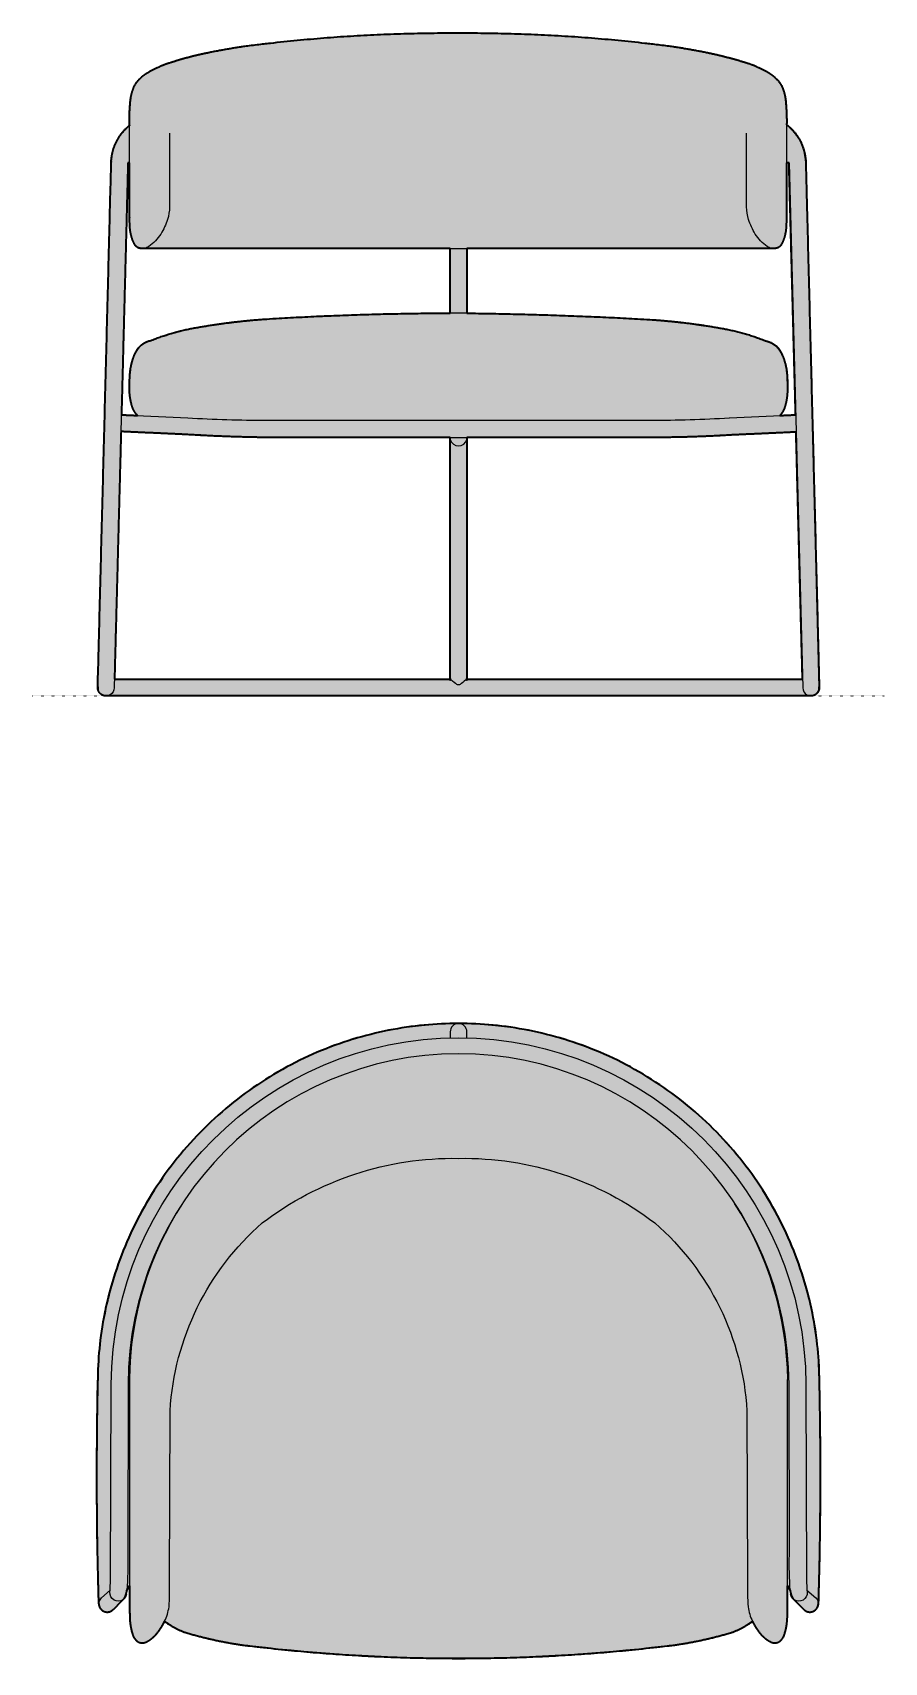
# Model space of a CAD drawing. Header units: millimetres. Extents: x 0 to 1948, y -1096 to 753.
# Drawn here: x 0 to 966, y -1096 to 752 of the extents above; entities that cross this region are included whole.
import ezdxf

# ---------------------------------------------------------------- set-up
doc = ezdxf.new("R2010")
doc.units = ezdxf.units.MM
doc.linetypes.add('Dots', pattern=[1, 0, -1])
doc.layers.add('Blocks', color=7, linetype='Continuous')
doc.layers.add('Blocks$Fill', color=7, linetype='Continuous', true_color=0xffffff)
for name, color, linetype, lineweight, true_color in [('Blocks$Inner', 7, 'Continuous', 25, 0x007f00), ('Blocks$Outline', 7, 'Continuous', 35, 0xff3f3f), ('Groud', 7, 'Dots', 25, 0x243775)]:
    doc.layers.add(name, color=color, linetype=linetype, lineweight=lineweight, true_color=true_color)

# ---------------------------------------------------------------- blocks, each defined once
blk = doc.blocks.new('Opus Chair Top')
at = {"layer": 'Blocks$Fill'}
blk.add_hatch(color=256, dxfattribs=at).paths.add_polyline_path([(817.6, -249.5), (817.7, -249.2), (817.8, -248.8), (817.8, -248.5), (817.9, -248.1), (817.9, -247.7), (817.9, -247.4), (818, -247), (818, -246.6), (819, -207.7), (820.1, -103.8), (819, 0), (818.9, 9.1), (818.6, 18.3), (818.1, 27.5), (817.3, 36.8), (816.4, 46.2), (815.2, 55.6), (813.8, 65), (812.2, 74.5), (810.3, 84), (808.2, 93.6), (805.8, 103.1), (803.2, 112.7), (800.3, 122.2), (797.2, 131.8), (793.9, 141.3), (790.2, 150.7), (786.4, 160.2), (782.3, 169.5), (777.9, 178.8), (773.2, 188.1), (768.4, 197.2), (763.2, 206.3), (757.9, 215.2), (752.2, 224.1), (746.4, 232.8), (740.3, 241.4), (734, 249.8), (727.4, 258.1), (720.6, 266.2), (713.7, 274.2), (706.5, 282), (699.1, 289.6), (691.5, 297), (683.7, 304.1), (675.7, 311.1), (667.6, 317.9), (659.3, 324.5), (650.9, 330.8), (642.3, 336.9), (633.6, 342.7), (624.7, 348.4), (615.8, 353.7), (606.7, 358.9), (597.6, 363.7), (588.3, 368.4), (579, 372.8), (569.7, 376.9), (560.2, 380.7), (550.8, 384.4), (541.3, 387.7), (531.7, 390.8), (522.2, 393.7), (512.6, 396.3), (503.1, 398.7), (493.5, 400.8), (484, 402.7), (474.5, 404.3), (465.1, 405.7), (455.7, 406.9), (446.3, 407.8), (437, 408.6), (427.8, 409.1), (418.6, 409.4), (409.5, 409.5), (400.4, 409.4), (391.2, 409.1), (382, 408.6), (372.7, 407.8), (363.3, 406.9), (353.9, 405.7), (344.5, 404.3), (335, 402.7), (325.5, 400.8), (315.9, 398.7), (306.4, 396.3), (296.8, 393.7), (287.3, 390.8), (277.7, 387.7), (268.2, 384.4), (258.8, 380.7), (249.3, 376.9), (240, 372.8), (230.7, 368.4), (221.4, 363.7), (212.3, 358.9), (203.2, 353.7), (194.3, 348.4), (185.4, 342.7), (176.7, 336.9), (168.1, 330.8), (159.7, 324.5), (151.4, 317.9), (143.3, 311.1), (135.3, 304.1), (127.5, 297), (119.9, 289.6), (112.5, 282), (105.3, 274.2), (98.4, 266.2), (91.6, 258.1), (85, 249.8), (78.7, 241.4), (72.6, 232.8), (66.8, 224.1), (61.1, 215.2), (55.8, 206.3), (50.6, 197.2), (45.8, 188.1), (41.1, 178.8), (36.7, 169.5), (32.6, 160.2), (28.8, 150.7), (25.1, 141.3), (21.8, 131.8), (18.7, 122.2), (15.8, 112.7), (13.2, 103.1), (10.8, 93.6), (8.7, 84), (6.8, 74.5), (5.2, 65), (3.8, 55.6), (2.6, 46.2), (1.7, 36.8), (0.9, 27.5), (0.4, 18.3), (0.1, 9.1), (0, 0), (-1.1, -103.8), (0, -207.7), (1, -246.6), (1, -247), (1.1, -247.4), (1.1, -247.7), (1.1, -248.1), (1.2, -248.5), (1.2, -248.8), (1.3, -249.2), (1.4, -249.5), (1.4, -249.7), (1.4, -249.9), (1.5, -250.1), (1.5, -250.2), (1.6, -250.4), (1.6, -250.6), (1.6, -250.7), (1.7, -250.9), (1.8, -251.1), (1.8, -251.2), (1.9, -251.4), (1.9, -251.5), (2, -251.7), (2.1, -251.9), (2.1, -252), (2.2, -252.2), (2.3, -252.4), (2.4, -252.7), (2.6, -252.9), (2.7, -253.2), (2.8, -253.4), (3, -253.7), (3.2, -253.9), (3.3, -254.2), (3.5, -254.4), (3.7, -254.6), (3.9, -254.8), (4.1, -255.1), (4.3, -255.3), (4.5, -255.5), (4.7, -255.7), (5, -255.9), (5.2, -256), (5.4, -256.2), (5.7, -256.4), (5.9, -256.6), (6.2, -256.7), (6.4, -256.9), (6.7, -257), (6.9, -257.1), (7.2, -257.2), (7.5, -257.4), (7.8, -257.5), (8, -257.6), (8.3, -257.6), (8.6, -257.7), (8.9, -257.8), (9.1, -257.8), (9.4, -257.9), (9.7, -257.9), (10, -258), (10.2, -258), (10.5, -258), (10.8, -258), (11.1, -258), (11.4, -258), (11.7, -258), (12, -258), (12.3, -257.9), (12.6, -257.9), (12.9, -257.8), (13.2, -257.8), (13.4, -257.7), (13.7, -257.6), (14, -257.5), (14.3, -257.4), (14.6, -257.3), (14.8, -257.2), (15.1, -257.1), (15.4, -256.9), (15.6, -256.8), (15.9, -256.7), (16.1, -256.5), (16.4, -256.3), (16.6, -256.2), (16.8, -256), (17.1, -255.8), (17.3, -255.6), (17.5, -255.4), (17.7, -255.2), (30.1, -242.8), (30.4, -242.3), (30.7, -241.8), (31, -241.2), (31.3, -240.7), (31.5, -240.1), (31.8, -239.5), (32, -238.9), (32.2, -238.3), (32.4, -237.7), (32.6, -237.1), (32.7, -236.5), (32.9, -235.9), (33, -235.3), (33.1, -234.7), (33.2, -234.1), (33.3, -233.5), (36.2, -228.2), (36.2, -228.3), (36.5, -263.9), (36.5, -265.2), (36.6, -266.4), (36.7, -267.7), (36.8, -268.9), (36.9, -270.1), (37.1, -271.4), (37.2, -272.6), (37.4, -273.9), (37.7, -275.1), (37.9, -276.3), (38.2, -277.5), (38.4, -278.7), (38.7, -280), (39.1, -281.2), (39.4, -282.4), (39.8, -283.5), (39.9, -283.8), (40, -284.1), (40.1, -284.3), (40.2, -284.6), (40.3, -284.9), (40.4, -285.1), (40.5, -285.4), (40.6, -285.7), (40.7, -285.9), (40.9, -286.2), (41, -286.4), (41.2, -286.7), (41.3, -286.9), (41.5, -287.2), (41.6, -287.4), (41.8, -287.7), (41.9, -287.9), (42.1, -288.1), (42.3, -288.4), (42.5, -288.6), (42.6, -288.8), (42.8, -289), (43, -289.3), (43.2, -289.5), (43.4, -289.7), (43.6, -289.9), (43.8, -290.1), (44, -290.3), (44.2, -290.5), (44.4, -290.7), (44.6, -290.9), (44.9, -291.1), (45.1, -291.2), (45.4, -291.4), (45.7, -291.6), (46, -291.8), (46.4, -291.9), (46.7, -292.1), (46.8, -292.2), (47, -292.2), (47.2, -292.3), (47.4, -292.3), (47.5, -292.4), (47.7, -292.5), (47.9, -292.5), (48, -292.6), (48.2, -292.6), (48.4, -292.7), (48.6, -292.7), (48.8, -292.7), (48.9, -292.8), (49.1, -292.8), (49.3, -292.8), (49.5, -292.8), (49.7, -292.9), (49.9, -292.9), (50, -292.9), (50.2, -292.9), (50.4, -292.9), (50.6, -292.9), (50.8, -292.9), (51, -292.9), (51.1, -292.9), (51.3, -292.9), (51.5, -292.9), (51.7, -292.9), (51.9, -292.9), (52.1, -292.8), (52.2, -292.8), (52.4, -292.8), (52.6, -292.8), (52.8, -292.7), (53, -292.7), (53.1, -292.6), (53.3, -292.6), (53.5, -292.6), (53.7, -292.5), (53.8, -292.5), (54.2, -292.3), (54.5, -292.2), (54.8, -292.1), (55.1, -291.9), (55.5, -291.8), (55.8, -291.6), (56.4, -291.3), (57.1, -290.9), (57.8, -290.5), (58.4, -290.1), (59.1, -289.7), (59.7, -289.3), (60.3, -288.9), (61, -288.4), (61.6, -288), (62.2, -287.5), (62.7, -287), (63.3, -286.5), (63.9, -286), (64.4, -285.4), (65, -284.9), (65.5, -284.3), (66.3, -283.4), (67.1, -282.5), (67.8, -281.6), (68.6, -280.7), (69.3, -279.7), (70, -278.8), (70.7, -277.8), (71.4, -276.8), (72.1, -275.8), (72.7, -274.8), (73.3, -273.8), (73.9, -272.7), (74.5, -271.7), (75, -270.6), (75.5, -269.5), (76.1, -268.5), (78.7, -270.3), (81.5, -272.1), (84.3, -273.9), (87.2, -275.5), (90.1, -277), (93, -278.5), (96.1, -279.8), (99.1, -281), (108.5, -283.8), (118, -286.2), (127.5, -288.5), (137.1, -290.6), (146.8, -292.5), (156.5, -294.1), (166.2, -295.6), (175.9, -296.8), (234, -302.8), (292.4, -307.1), (350.9, -309.6), (409.5, -310.5), (468.1, -309.6), (526.6, -307.1), (585, -302.8), (643.1, -296.8), (652.8, -295.6), (662.5, -294.1), (672.2, -292.5), (681.9, -290.6), (691.5, -288.5), (701, -286.2), (710.5, -283.8), (719.9, -281), (722.9, -279.8), (726, -278.5), (728.9, -277), (731.8, -275.5), (734.7, -273.9), (737.5, -272.1), (740.3, -270.3), (742.9, -268.5), (743.5, -269.5), (744, -270.6), (744.5, -271.7), (745.1, -272.7), (745.7, -273.8), (746.3, -274.8), (746.9, -275.8), (747.6, -276.8), (748.3, -277.8), (749, -278.8), (749.7, -279.7), (750.4, -280.7), (751.2, -281.6), (751.9, -282.5), (752.7, -283.4), (753.5, -284.3), (754, -284.9), (754.6, -285.4), (755.1, -286), (755.7, -286.5), (756.3, -287), (756.8, -287.5), (757.4, -288), (758, -288.4), (758.7, -288.9), (759.3, -289.3), (759.9, -289.7), (760.6, -290.1), (761.2, -290.5), (761.9, -290.9), (762.6, -291.3), (763.2, -291.6), (763.5, -291.8), (763.9, -291.9), (764.2, -292.1), (764.5, -292.2), (764.8, -292.3), (765.2, -292.5), (765.3, -292.5), (765.5, -292.6), (765.7, -292.6), (765.9, -292.6), (766, -292.7), (766.2, -292.7), (766.4, -292.8), (766.6, -292.8), (766.8, -292.8), (766.9, -292.8), (767.1, -292.9), (767.3, -292.9), (767.5, -292.9), (767.7, -292.9), (767.9, -292.9), (768, -292.9), (768.2, -292.9), (768.4, -292.9), (768.6, -292.9), (768.8, -292.9), (769, -292.9), (769.1, -292.9), (769.3, -292.9), (769.5, -292.8), (769.7, -292.8), (769.9, -292.8), (770.1, -292.8), (770.2, -292.7), (770.4, -292.7), (770.6, -292.7), (770.8, -292.6), (771, -292.6), (771.1, -292.5), (771.3, -292.5), (771.5, -292.4), (771.6, -292.3), (771.8, -292.3), (772, -292.2), (772.2, -292.2), (772.3, -292.1), (772.6, -291.9), (773, -291.8), (773.3, -291.6), (773.6, -291.4), (773.9, -291.2), (774.1, -291.1), (774.4, -290.9), (774.6, -290.7), (774.8, -290.5), (775, -290.3), (775.2, -290.1), (775.4, -289.9), (775.6, -289.7), (775.8, -289.5), (776, -289.3), (776.2, -289), (776.4, -288.8), (776.5, -288.6), (776.7, -288.4), (776.9, -288.1), (777.1, -287.9), (777.2, -287.7), (777.4, -287.4), (777.5, -287.2), (777.7, -286.9), (777.8, -286.7), (778, -286.4), (778.1, -286.2), (778.3, -285.9), (778.4, -285.7), (778.5, -285.4), (778.6, -285.1), (778.7, -284.9), (778.8, -284.6), (778.9, -284.3), (779, -284.1), (779.1, -283.8), (779.2, -283.5), (779.6, -282.4), (779.9, -281.2), (780.3, -280), (780.6, -278.7), (780.8, -277.5), (781.1, -276.3), (781.3, -275.1), (781.6, -273.9), (781.8, -272.6), (781.9, -271.4), (782.1, -270.1), (782.2, -268.9), (782.3, -267.7), (782.4, -266.4), (782.5, -265.2), (782.5, -263.9), (782.8, -228.3), (782.8, -228.2), (785.7, -233.5), (785.8, -234.1), (785.9, -234.7), (786, -235.3), (786.1, -235.9), (786.3, -236.5), (786.4, -237.1), (786.6, -237.7), (786.8, -238.3), (787, -238.9), (787.2, -239.5), (787.5, -240.1), (787.7, -240.7), (788, -241.2), (788.3, -241.8), (788.6, -242.3), (788.9, -242.8), (801.3, -255.2), (801.5, -255.4), (801.7, -255.6), (801.9, -255.8), (802.2, -256), (802.4, -256.2), (802.6, -256.3), (802.9, -256.5), (803.1, -256.7), (803.4, -256.8), (803.6, -256.9), (803.9, -257.1), (804.2, -257.2), (804.4, -257.3), (804.7, -257.4), (805, -257.5), (805.3, -257.6), (805.6, -257.7), (805.8, -257.8), (806.1, -257.8), (806.4, -257.9), (806.7, -257.9), (807, -258), (807.3, -258), (807.6, -258), (807.9, -258), (808.2, -258), (808.5, -258), (808.8, -258), (809, -258), (809.3, -257.9), (809.6, -257.9), (809.9, -257.8), (810.1, -257.8), (810.4, -257.7), (810.7, -257.6), (811, -257.6), (811.2, -257.5), (811.5, -257.4), (811.8, -257.2), (812.1, -257.1), (812.3, -257), (812.6, -256.9), (812.8, -256.7), (813.1, -256.6), (813.3, -256.4), (813.6, -256.2), (813.8, -256), (814, -255.9), (814.3, -255.7), (814.5, -255.5), (814.7, -255.3), (814.9, -255.1), (815.1, -254.8), (815.3, -254.6), (815.5, -254.4), (815.7, -254.2), (815.8, -253.9), (816, -253.7), (816.2, -253.4), (816.3, -253.2), (816.4, -252.9), (816.6, -252.7), (816.7, -252.4), (816.8, -252.2), (816.9, -252), (816.9, -251.9), (817, -251.7), (817.1, -251.5), (817.1, -251.4), (817.2, -251.2), (817.2, -251.1), (817.3, -250.9), (817.4, -250.7), (817.4, -250.6), (817.4, -250.4), (817.5, -250.2), (817.5, -250.1), (817.6, -249.9), (817.6, -249.7)], flags=0)
at = {"layer": 'Blocks$Inner'}
for p, q in [((400, 399.9), (400, 393.1)), ((419, 393.1), (419, 399.9)), ((14.8, -222.6), (15.6, 0)), ((36.2, 5.7), (36.2, -228.3)), ((782.8, -228.3), (782.8, 5.7)), ((803.4, 0), (804.2, -222.6)), ((34.6, 0), (34.2, -193.2)), ((784.8, -193.2), (784.4, 0)), ((81.6, -223.9), (82.4, -29.8)), ((736.6, -29.8), (737.4, -223.9)), ((14.4, -233), (4.3, -241.8)), ((804.6, -233), (814.7, -241.8)), ((30.1, -242.8), (17.7, -255.2)), ((801.3, -255.2), (788.9, -242.8))]:
    blk.add_line(p, q, dxfattribs=at)
for points in [[(36.2, -228.2), (33.3, -233.5)], [(782.8, -228.2), (785.7, -233.5)]]:
    blk.add_lwpolyline(points, dxfattribs=at)
at = {"layer": 'Blocks$Inner', "extrusion": (0, 0, -1)}
for centre, radius, start, end in [((-409.5, 0), 409.5, 0.001, 90), ((-409.5, 0), 409.5, 90, 179.999), ((-410.2, -1.4), 394.7, 0.2064, 89.8918), ((-408.8, -1.4), 394.7, 90.104, 179.7936), ((-403.8, -101.2), 357.8, 52.6546, 90.9111), ((-415.2, -101.2), 357.8, 89.0889, 127.3454), ((-388.8, -47.8), 307, 3.3658, 48.8348), ((-430.2, -47.8), 307, 131.1652, 176.6342), ((-4871, -102.7), 4872.1, 358.7656, 1.2079), ((4052, -102.7), 4872.1, 178.7921, 181.2344), ((422.3, -202.8), 456.6, 178.8037, 183.8321), ((-1241.3, -202.8), 456.6, 356.1679, 1.1963), ((-5425, -90.8), 5426.2, 358.3538, 358.7656), ((4606, -90.8), 5426.2, 181.2344, 181.6462), ((-23.4, -236.1), 9.5, 189.2837, 19.2125), ((-614.4, -249.6), 600.3, 1.5833, 2.5745), ((-10, -230.7), 23.5, 186.2758, 211.0572), ((-809, -230.7), 23.5, 328.9428, 353.7242), ((-795.6, -236.1), 9.5, 160.7875, 350.7163), ((-204.6, -249.6), 600.3, 177.4255, 178.4167), ((-16.6, -246.2), 15.6, 337.5298, 358.3538), ((-11, -248.5), 9.5, 225, 337.5298), ((-808, -248.5), 9.5, 202.4702, 315), ((-809.1, -248.3), 8.6, 130.9291, 206.611), ((-802.4, -246.2), 15.6, 181.6462, 202.4702), ((-136.9, -184.6), 103.6, 291.3884, 305.9514), ((-682.1, -184.6), 103.6, 234.0486, 248.6116), ((-226.7, 145.8), 445.5, 276.5463, 286.6432), ((-592.3, 145.8), 445.5, 253.3568, 263.4537), ((-409.5, 1690.1), 2000.5, 263.2941, 276.7059)]:
    blk.add_arc(centre, radius, start, end, dxfattribs=at)
at = {"layer": 'Blocks$Inner'}
for centre, radius, start, end in [((409.5, 399.9), 9.5, 0, 180), ((410.5, -0.7), 375.9, 90.1464, 179.8973), ((408.5, -0.7), 375.9, 0.1027, 89.8536), ((409.6, 1.8), 373.5, 146.9952, 179.4064), ((409.4, 1.8), 373.5, 0.5936, 33.0048), ((2003.2, -228.4), 1967.1, 179.9967, 181.0353), ((-262.2, -232.1), 343.9, 356.6624, 1.3668), ((1081.2, -232.1), 343.9, 178.6332, 183.3376), ((-1184.2, -228.4), 1967.1, 358.9647, 0.0033), ((9.9, -248.3), 8.6, 130.9291, 206.611), ((24.1, -243.6), 57.6, 334.3962, 351.4621), ((794.9, -243.6), 57.6, 188.5379, 205.6038), ((106.9, -262.2), 70.4, 181.3979, 197.6312), ((21.6, -243.6), 59.9, 317.1497, 335.4813), ((797.4, -243.6), 59.9, 204.5187, 222.8503), ((712.1, -262.2), 70.4, 342.3688, 358.6021), ((55, -278.7), 16, 197.5262, 230.4948), ((50.8, -282.7), 10.3, 234.8828, 299.1987), ((41.3, -262.3), 32.7, 296.2112, 317.6053), ((777.7, -262.3), 32.7, 222.3947, 243.7888), ((768.2, -282.7), 10.3, 240.8013, 305.1172), ((764, -278.7), 16, 309.5052, 342.4738)]:
    blk.add_arc(centre, radius, start, end, dxfattribs=at)
at = {"layer": 'Blocks$Outline'}
for points in [[(33.3, -233.5), (36.2, -228.2)], [(782.8, -228.2), (785.7, -233.5)]]:
    blk.add_lwpolyline(points, dxfattribs=at)
for points, weights, knots in [([(817.6, -249.5), (817.9, -248.1), (818, -246.6), (818.5, -227.2), (819, -207.7), (821.2, -103.8), (819, 0), (819, 409.5), (409.5, 409.5), (0, 409.5), (0, 0), (-2.2, -103.8), (0, -207.7), (0.5, -227.2), (1, -246.6), (1.1, -248.1), (1.4, -249.5)], [0.991773028453, 0.991540298807, 1, 0.999993545043, 1, 0.999772879376, 1, 0.707112837781, 1, 0.707112837781, 1, 0.999772879376, 1, 0.999993545043, 1, 0.991540298807, 0.991773028453], [-2068.031347, -2068.031347, -2068.031347, -2065.120711, -2065.120711, -2026.12778, -2026.12778, -1818.447573, -1818.447573, -1175.213492, -1175.213492, -531.979412, -531.979412, -324.299204, -324.299204, -285.306274, -285.306274, -282.395638, -282.395638, -282.395638]), ([(2.2, -252.2), (4.1, -256.8), (9.1, -257.8), (14.1, -258.8), (17.7, -255.2), (23.9, -249), (30.1, -242.8), (32.7, -238.5), (33.3, -233.5)], [1, 0.88185991981, 1, 0.88185991981, 1, 1, 1, 0.977139789519, 0.999150826918], [-279.64086, -279.64086, -279.64086, -270.315696, -270.315696, -260.990533, -260.990533, -243.463079, -243.463079, -233.494059, -233.494059, -233.494059]), ([(36.2, -228.2), (36.2, -228.2), (36.2, -228.3), (36.2, -246.1), (36.5, -263.9), (36.7, -274), (39.8, -283.5), (41.2, -288), (44.9, -291.1), (50.1, -294.8), (55.8, -291.6), (61.3, -288.9), (65.5, -284.3), (72, -277.2), (76.1, -268.5)], [1, 1, 1, 0.999958925686, 1, 0.989982745222, 1, 0.958897368705, 1, 0.846583961142, 1, 0.982622289685, 1, 0.987231508734, 1], [445.178868, 445.178868, 445.178868, 445.228253, 445.228253, 480.885682, 480.885682, 500.837928, 500.837928, 510.028209, 510.028209, 521.54925, 521.54925, 533.769231, 533.769231, 552.926213, 552.926213, 552.926213]), ([(742.9, -268.5), (747, -277.2), (753.5, -284.3), (757.7, -288.9), (763.2, -291.6), (768.9, -294.8), (774.1, -291.1), (777.8, -288), (779.2, -283.5), (782.3, -274), (782.5, -263.9), (782.8, -246.1), (782.8, -228.3), (782.8, -228.2), (782.8, -228.2)], [1, 0.987231508734, 1, 0.982622289685, 1, 0.846583961142, 1, 0.958897368705, 1, 0.989982745222, 1, 0.999958925686, 1, 1, 1], [1997.023418, 1997.023418, 1997.023418, 2016.1804, 2016.1804, 2028.400381, 2028.400381, 2039.921422, 2039.921422, 2049.111703, 2049.111703, 2069.063949, 2069.063949, 2104.721378, 2104.721378, 2104.770763, 2104.770763, 2104.770763]), ([(785.7, -233.5), (786.3, -238.5), (788.9, -242.8), (795.1, -249), (801.3, -255.2), (804.9, -258.8), (809.9, -257.8), (814.9, -256.8), (816.8, -252.2)], [0.999150826918, 0.977139789519, 1, 1, 1, 0.88185991981, 1, 0.88185991981, 1], [-2116.932926, -2116.932926, -2116.932926, -2106.963906, -2106.963906, -2089.436452, -2089.436452, -2080.111288, -2080.111288, -2070.786125, -2070.786125, -2070.786125]), ([(76.1, -268.5), (86.8, -276.2), (99.1, -281), (136.8, -292.3), (175.9, -296.8), (409.5, -324.3), (643.1, -296.8), (682.2, -292.3), (719.9, -281), (732.2, -276.2), (742.9, -268.5)], [1, 0.991935396298, 1, 0.996120629151, 1, 0.993158616804, 1, 0.996120629151, 1, 0.991935396298, 1], [-677.940036, -677.940036, -677.940036, -651.616448, -651.616448, -573.114569, -573.114569, -104.825467, -104.825467, -26.323588, -26.323588, 0, 0, 0])]:
    blk.add_rational_spline(points, weights, degree=2, knots=knots, dxfattribs=at)
for points, weights in [([(1.4, -249.5), (1.6, -250.9), (2.2, -252.2)], [0.921099502994, 0.947384908191, 1]), ([(816.8, -252.2), (817.4, -250.9), (817.6, -249.5)], [1, 0.947384908192, 0.921099502994])]:
    blk.add_rational_spline(points, weights, degree=2, dxfattribs=at)
blk = doc.blocks.new('Opus Chair Front')
at = {"layer": 'Blocks$Fill'}
h = blk.add_hatch(color=256, dxfattribs=at)
h.paths.add_polyline_path([(83.6, 0), (83.4, 0), (83.2, 0), (82.9, 0), (82.7, 0), (82.5, 0), (82.3, 0.1), (82, 0.1), (81.8, 0.1), (81.6, 0.2), (81.3, 0.2), (81.1, 0.2), (80.9, 0.3), (80.7, 0.4), (80.4, 0.4), (80.2, 0.5), (80, 0.6), (79.8, 0.7), (79.6, 0.8), (79.4, 0.9), (79.2, 1), (78.9, 1.1), (78.7, 1.2), (78.5, 1.3), (78.3, 1.4), (78.1, 1.5), (78, 1.7), (77.8, 1.8), (77.6, 1.9), (77.4, 2.1), (77.2, 2.2), (77.1, 2.4), (76.9, 2.5), (76.7, 2.7), (76.6, 2.8), (76.4, 3), (76.3, 3.2), (76.1, 3.3), (76, 3.5), (75.8, 3.7), (75.7, 3.9), (75.6, 4.1), (75.4, 4.3), (75.3, 4.4), (75.2, 4.6), (75.1, 4.8), (75, 5.1), (74.9, 5.3), (74.8, 5.5), (74.7, 5.7), (74.6, 5.9), (74.5, 6.1), (74.4, 6.3), (74.3, 6.6), (74.3, 6.8), (74.2, 7), (74.2, 7.2), (74.1, 7.5), (74.1, 7.7), (74, 7.9), (74, 8.1), (74, 8.4), (73.9, 8.6), (73.9, 8.8), (73.9, 9), (73.9, 9.3), (73.9, 9.5), (89.2, 604.8), (89.3, 606.3), (89.4, 607.8), (89.5, 609.2), (89.7, 610.7), (89.9, 612.2), (90.2, 613.7), (90.5, 615.2), (90.8, 616.6), (91.2, 618.1), (91.6, 619.6), (92.1, 621), (92.6, 622.5), (93.1, 623.9), (93.7, 625.4), (94.3, 626.8), (95, 628.1), (95.7, 629.5), (96.4, 630.9), (97.2, 632.2), (98, 633.5), (98.8, 634.8), (99.7, 636), (100.6, 637.3), (101.5, 638.5), (102.5, 639.7), (103.4, 640.8), (104.5, 641.9), (105.5, 643), (106.6, 644), (107.6, 645.1), (108.8, 646), (109.9, 647), (109.9, 647.1), (109.8, 650.9), (109.8, 654.7), (109.9, 658.5), (110, 662.3), (110.3, 666.1), (110.5, 669.9), (110.9, 673.6), (111.3, 677.4), (111.5, 678.5), (111.7, 679.7), (111.9, 680.8), (112.1, 681.9), (112.4, 683), (112.7, 684.1), (113, 685.2), (113.4, 686.3), (113.7, 687.4), (114.1, 688.4), (114.5, 689.5), (114.9, 690.5), (115.4, 691.5), (116, 692.5), (116.5, 693.5), (117.1, 694.4), (117.7, 695.4), (118.4, 696.3), (119.1, 697.2), (119.8, 698), (120.6, 698.9), (121.3, 699.7), (122.1, 700.4), (122.9, 701.2), (123.4, 701.6), (123.8, 702), (124.3, 702.4), (124.7, 702.8), (125.2, 703.2), (125.7, 703.6), (126.1, 704), (126.6, 704.3), (127.1, 704.7), (127.6, 705), (128.1, 705.4), (128.6, 705.7), (129.1, 706), (129.6, 706.3), (130.2, 706.6), (130.7, 706.9), (133.6, 708.6), (136.5, 710.2), (139.5, 711.6), (142.6, 713), (144.3, 713.8), (146, 714.6), (147.7, 715.4), (149.5, 716.1), (151.2, 716.7), (153, 717.3), (154.8, 717.9), (156.6, 718.4), (161.8, 720.1), (167, 721.7), (172.2, 723.2), (177.5, 724.6), (188.5, 727.3), (199.5, 729.7), (219.5, 733.5), (239.5, 736.7), (299.9, 743.6), (360.6, 748.4), (421.4, 751.1), (482.1, 751.8), (542.9, 751.1), (603.7, 748.4), (664.3, 743.6), (724.8, 736.7), (744.8, 733.5), (764.8, 729.7), (775.8, 727.3), (786.8, 724.6), (792.3, 723.2), (797.8, 721.7), (803.2, 720.1), (808.6, 718.4), (810.5, 717.9), (812.2, 717.3), (814, 716.7), (815.8, 716.1), (817.5, 715.4), (819.3, 714.6), (821, 713.8), (822.7, 713), (825.7, 711.6), (828.7, 710.2), (831.7, 708.6), (834.6, 706.9), (835.1, 706.6), (835.6, 706.3), (836.1, 706), (836.6, 705.7), (837.1, 705.4), (837.7, 705), (838.1, 704.7), (838.6, 704.3), (839.1, 704), (839.6, 703.6), (840.1, 703.2), (840.5, 702.8), (841, 702.4), (841.4, 702), (841.9, 701.6), (842.3, 701.2), (843.1, 700.4), (843.9, 699.7), (844.7, 698.9), (845.4, 698), (846.2, 697.2), (846.8, 696.3), (847.5, 695.4), (848.1, 694.4), (848.7, 693.5), (849.3, 692.5), (849.8, 691.5), (850.3, 690.5), (850.8, 689.5), (851.2, 688.4), (851.6, 687.4), (851.9, 686.3), (852.2, 685.2), (852.5, 684.1), (852.8, 683), (853.1, 681.9), (853.4, 680.8), (853.6, 679.7), (853.8, 678.5), (854, 677.4), (854.4, 673.7), (854.7, 670), (855, 666.3), (855.2, 662.6), (855.3, 658.9), (855.4, 655.2), (855.4, 651.5), (855.4, 647.8), (856.6, 646.9), (857.7, 645.9), (858.9, 644.9), (860, 643.8), (861.1, 642.7), (862.1, 641.6), (863.2, 640.5), (864.2, 639.3), (865.2, 638), (866.1, 636.8), (867, 635.5), (867.9, 634.2), (868.7, 632.9), (869.6, 631.5), (870.3, 630.1), (871.1, 628.7), (871.7, 627.3), (872.4, 625.9), (873, 624.4), (873.6, 623), (874.1, 621.5), (874.6, 620), (875, 618.5), (875.4, 617), (875.8, 615.4), (876.1, 613.9), (876.4, 612.4), (876.6, 610.9), (876.8, 609.4), (876.9, 607.8), (877, 606.3), (877.1, 604.8), (892.4, 9.5), (892.4, 9.3), (892.4, 9), (892.4, 8.8), (892.4, 8.6), (892.4, 8.4), (892.3, 8.1), (892.3, 7.9), (892.3, 7.7), (892.2, 7.5), (892.2, 7.2), (892.1, 7), (892, 6.8), (892, 6.6), (891.9, 6.3), (891.8, 6.1), (891.7, 5.9), (891.7, 5.7), (891.6, 5.5), (891.5, 5.3), (891.4, 5.1), (891.2, 4.8), (891.1, 4.6), (891, 4.4), (890.9, 4.3), (890.8, 4.1), (890.6, 3.9), (890.5, 3.7), (890.3, 3.5), (890.2, 3.3), (890.1, 3.2), (889.9, 3), (889.7, 2.8), (889.6, 2.7), (889.4, 2.5), (889.3, 2.4), (889.1, 2.2), (888.9, 2.1), (888.7, 1.9), (888.5, 1.8), (888.4, 1.7), (888.2, 1.5), (888, 1.4), (887.8, 1.3), (887.6, 1.2), (887.4, 1.1), (887.2, 1), (886.9, 0.9), (886.7, 0.8), (886.5, 0.7), (886.3, 0.6), (886.1, 0.5), (885.9, 0.4), (885.6, 0.4), (885.4, 0.3), (885.2, 0.2), (885, 0.2), (884.7, 0.2), (884.5, 0.1), (884.3, 0.1), (884.1, 0.1), (883.8, 0), (883.6, 0), (883.4, 0), (883.2, 0), (883, 0), (882.8, 0)], flags=0)
h.paths.add_polyline_path([(866.1, 299.2), (791.4, 295.8), (746.3, 293.7), (701.1, 293.1), (492.7, 293.2), (492.7, 19.3), (492.3, 19), (873.4, 19)], flags=0)
h.paths.add_polyline_path([(474, 19), (473.7, 19.3), (473.7, 293.2), (265.2, 293.1), (220.1, 294.1), (174.9, 296.4), (100.3, 299.8), (92.9, 19)], flags=0)
h.paths.add_polyline_path([(119, 318), (118.4, 318.6), (117.8, 319.3), (117.3, 320), (116.7, 320.7), (116.2, 321.5), (115.7, 322.3), (115.2, 323), (114.8, 323.8), (114.4, 324.6), (114, 325.5), (113.6, 326.3), (113.3, 327.2), (113, 328), (112.7, 328.9), (112.5, 329.7), (112.3, 330.6), (111.8, 332.3), (111.4, 334.1), (111.1, 335.8), (110.8, 337.6), (110.5, 339.4), (110.3, 341.2), (110.1, 343), (110, 344.7), (109.9, 350.4), (110, 356), (110.2, 361.6), (110.6, 367.2), (110.9, 369.4), (111.2, 371.5), (111.6, 373.6), (112.1, 375.7), (112.6, 377.8), (113.2, 379.8), (113.8, 381.9), (114.5, 383.9), (114.8, 384.9), (115.2, 385.9), (115.7, 386.9), (116.1, 387.9), (116.6, 388.9), (117.1, 389.9), (117.6, 390.8), (118.2, 391.7), (118.5, 392.3), (118.8, 392.8), (119.2, 393.3), (119.5, 393.8), (119.9, 394.3), (120.3, 394.8), (120.7, 395.3), (121.2, 395.8), (121.6, 396.2), (122.1, 396.7), (122.5, 397.1), (123, 397.6), (123.5, 398), (124, 398.4), (124.5, 398.8), (125, 399.2), (125.5, 399.5), (126.1, 399.9), (126.6, 400.2), (127.2, 400.5), (127.8, 400.8), (128.3, 401.1), (128.9, 401.4), (129.5, 401.7), (130.1, 401.9), (130.7, 402.1), (131.3, 402.3), (131.9, 402.5), (132.5, 402.7), (133.1, 402.9), (133.7, 403), (134.3, 403.1), (139.7, 405.2), (145.2, 407.2), (150.7, 409), (156.3, 410.8), (161.9, 412.4), (167.6, 413.8), (173.2, 415.2), (178.9, 416.4), (199.7, 420), (220.5, 423), (241.4, 425.4), (262.4, 427.2), (368, 432.3), (473.7, 434.1), (473.7, 507.3), (124.5, 507.3), (124.1, 507.3), (123.7, 507.3), (123.4, 507.3), (123, 507.4), (122.6, 507.4), (122.3, 507.5), (121.9, 507.6), (121.6, 507.7), (121.2, 507.8), (120.9, 507.9), (120.5, 508), (120.2, 508.1), (119.9, 508.3), (119.5, 508.4), (119.2, 508.6), (118.9, 508.7), (118.7, 508.8), (118.5, 509), (118.3, 509.1), (118.1, 509.2), (117.9, 509.4), (117.7, 509.6), (117.5, 509.7), (117.3, 509.9), (117.2, 510.1), (117, 510.2), (116.9, 510.4), (116.7, 510.6), (116.6, 510.8), (116.4, 511), (116.3, 511.2), (116.2, 511.4), (115.5, 512.6), (114.8, 513.9), (114.3, 515.2), (113.7, 516.4), (113.2, 517.8), (112.7, 519.1), (112.3, 520.4), (112, 521.8), (111.6, 523.5), (111.2, 525.2), (110.9, 526.9), (110.7, 528.7), (110.5, 530.4), (110.3, 532.1), (110.3, 533.9), (110.2, 535.6), (110.1, 537.4), (110, 539.1), (110, 540.9), (110, 542.6), (109.9, 604.4), (108.2, 604.4), (100.8, 318.8)], flags=0)
h.paths.add_polyline_path([(492.7, 434), (598.3, 431.5), (703.8, 426.6), (724.8, 424.8), (745.7, 422.4), (766.6, 419.4), (787.3, 415.8), (793, 414.6), (798.7, 413.2), (804.3, 411.8), (809.9, 410.2), (815.5, 408.4), (821, 406.6), (826.5, 404.6), (832, 402.5), (832.6, 402.4), (833.2, 402.3), (833.8, 402.1), (834.4, 401.9), (835, 401.7), (835.6, 401.5), (836.2, 401.3), (836.8, 401.1), (837.3, 400.8), (837.9, 400.5), (838.5, 400.2), (839.1, 399.9), (839.6, 399.6), (840.2, 399.3), (840.7, 398.9), (841.2, 398.6), (841.8, 398.2), (842.3, 397.8), (842.8, 397.4), (843.3, 397), (843.7, 396.5), (844.2, 396.1), (844.7, 395.6), (845.1, 395.2), (845.5, 394.7), (845.9, 394.2), (846.3, 393.7), (846.7, 393.2), (847.1, 392.7), (847.4, 392.2), (847.8, 391.7), (848.1, 391.1), (848.6, 390.2), (849.2, 389.3), (849.7, 388.3), (850.1, 387.3), (850.6, 386.3), (851, 385.3), (851.4, 384.3), (851.8, 383.3), (852.5, 381.3), (853.1, 379.2), (853.7, 377.2), (854.2, 375.1), (854.7, 373), (855.1, 370.9), (855.4, 368.8), (855.7, 366.6), (856, 361), (856.3, 355.4), (856.3, 349.8), (856.2, 344.1), (856.1, 342.4), (856, 340.6), (855.7, 338.8), (855.5, 337), (855.2, 335.3), (854.8, 333.5), (854.4, 331.7), (854, 330), (853.8, 329.2), (853.6, 328.4), (853.3, 327.6), (853, 326.8), (852.7, 326), (852.4, 325.2), (852, 324.4), (851.7, 323.6), (851.3, 322.9), (850.8, 322.1), (850.4, 321.4), (849.9, 320.7), (849.4, 320), (848.9, 319.3), (848.3, 318.6), (847.8, 318), (865.6, 318.8), (858.1, 604.4), (855.3, 604.4), (855.3, 542.6), (855.3, 540.9), (855.2, 539.1), (855.1, 537.4), (855, 535.6), (855, 533.9), (854.9, 532.1), (854.8, 530.4), (854.6, 528.7), (854.3, 526.9), (854.1, 525.2), (853.7, 523.5), (853.3, 521.8), (852.9, 520.4), (852.5, 519.1), (852.1, 517.8), (851.6, 516.4), (851, 515.2), (850.4, 513.9), (849.8, 512.6), (849.1, 511.4), (849, 511.2), (848.8, 511), (848.7, 510.8), (848.6, 510.6), (848.4, 510.4), (848.2, 510.2), (848.1, 510.1), (847.9, 509.9), (847.7, 509.7), (847.5, 509.6), (847.4, 509.4), (847.2, 509.2), (847, 509.1), (846.8, 509), (846.6, 508.8), (846.3, 508.7), (846, 508.6), (845.7, 508.4), (845.4, 508.2), (845, 508.1), (844.7, 508), (844.3, 507.8), (844, 507.7), (843.6, 507.6), (843.3, 507.6), (842.9, 507.5), (842.5, 507.4), (842.1, 507.4), (841.8, 507.3), (841.4, 507.3), (841, 507.3), (840.7, 507.3), (492.7, 507.3)], flags=0)
at = {"layer": 'Blocks$Inner'}
for p, q in [((110, 542.6), (109.9, 647.1)), ((855.4, 647.1), (855.3, 542.6)), ((155.3, 638.1), (155.3, 554.6)), ((810, 554.6), (810, 638.1)), ((73.9, 9.5), (89.2, 604.8)), ((892.4, 9.5), (877.1, 604.8)), ((473.7, 434.1), (473.7, 507.3)), ((492.7, 507.3), (492.7, 434)), ((100.8, 318.8), (176, 315.4)), ((790.4, 315.4), (865.6, 318.8)), ((791.4, 295.8), (866.5, 299.2)), ((473.7, 19.3), (473.7, 293.2)), ((492.7, 293.2), (492.7, 19.3)), ((184.4, 19), (92.9, 19)), ((474.2, 19), (184.4, 19))]:
    blk.add_line(p, q, dxfattribs=at)
for points in [[(109.9, 604.4), (108.2, 604.4), (92.7, 9.3)], [(855.3, 604.4), (858.1, 604.4), (873.7, 9.3)], [(124.5, 507.3), (840.7, 507.3)], [(492.1, 19), (873.4, 19)], [(83.6, 0), (882.8, 0)]]:
    blk.add_lwpolyline(points, dxfattribs=at)
at = {"layer": 'Blocks$Inner', "extrusion": (0, 0, -1)}
for centre, radius, start, end in [((-471.5, -1042.3), 1794.1, 82.5699, 90.3388), ((-492.8, -1042.3), 1794.1, 89.6612, 97.4301), ((-250.5, 440.4), 293.4, 71.3294, 75.5775), ((-291, 285.9), 453.2, 75.4975, 78.3611), ((-340, 42.8), 701.1, 78.4405, 81.7603), ((-624.3, 42.8), 701.1, 98.2397, 101.5595), ((-673.3, 285.9), 453.2, 101.6389, 104.5025), ((-710.7, 415), 318.8, 103.8181, 107.8935), ((-146.3, 677.5), 33.3, 45.3319, 61.9711), ((-181.7, 622.4), 98.7, 58.8622, 66.6194), ((-178.3, 641.3), 80.1, 63.5105, 74.2851), ((-786.9, 641.3), 80.1, 105.7149, 116.4895), ((-783.5, 622.4), 98.7, 113.3806, 121.1378), ((-818.9, 677.5), 33.3, 118.0289, 134.6681), ((-167.7, 669.2), 57, 8.2957, 17.53), ((-144.5, 676.8), 32.6, 17.1135, 48.6048), ((-820.8, 676.8), 32.6, 131.3952, 162.8865), ((-797.6, 669.2), 57, 162.47, 171.7043), ((-320.2, 652.4), 210.4, 358.5618, 6.8293), ((-645, 652.4), 210.4, 173.1707, 181.4382), ((-145.6, 603.4), 56.4, 1.4758, 50.6651), ((-107.7, 554.6), 47.6, 179.9865, 197.5633), ((-857.6, 554.6), 47.6, 342.4367, 0.0135), ((-183.2, 541.9), 73.2, 355.0651, 0.5225), ((-84.5, 562), 71.9, 197.5633, 212.0859), ((-880.8, 562), 71.9, 327.9141, 342.4367), ((-771.7, 542.3), 83.6, 179.8181, 184.5944), ((-166.6, 535.6), 56.3, 345.7897, 0.0547), ((-151.3, 531.7), 40.6, 329.9748, 345.7897), ((-104.8, 549.2), 47.9, 212.0859, 235.6006), ((-860.4, 549.2), 47.9, 304.3994, 327.9141), ((-813.9, 531.7), 40.6, 194.2103, 210.0252), ((-798.7, 535.6), 56.3, 179.9453, 194.2103), ((-122.4, 515), 7.2, 299.0154, 329.9748), ((-124.5, 518.8), 11.5, 256.6254, 299.0154), ((-123.9, 521.4), 14.2, 235.6006, 256.6254), ((-841.4, 521.4), 14.2, 283.3746, 304.3994), ((-840.7, 518.8), 11.5, 240.9846, 283.3746), ((-842.9, 515), 7.2, 210.0252, 240.9846), ((-483.2, -227148.1), 227460.9, 89.945086, 90.054914), ((-481, -257461.4), 257754.6, 89.952024, 90.048929), ((-513.5, 58.6), 56, 307.2181, 315.3987), ((-452.8, 58.6), 56, 224.6013, 232.7819), ((-83.3, 9.4), 9.37, 180.7298, 0.7702), ((-487.5, 24.3), 12.9, 299.4538, 307.681), ((-483.2, 15.8), 3.38, 234.5294, 305.4706), ((-478.8, 24.3), 12.9, 232.319, 240.5462)]:
    blk.add_arc(centre, radius, start, end, dxfattribs=at)
at = {"layer": 'Blocks$Inner'}
for centre, radius, start, end in [((820.7, 603.4), 56.4, 1.4758, 52.0204), ((315.9, -314.2), 743.4, 94.1277, 100.6183), ((478.2, -2947.8), 3381.9, 89.9423, 93.6589), ((441.2, -4066.5), 4500.7, 86.6544, 89.4849), ((650.3, -314.8), 743.4, 79.3817, 85.8723), ((229.4, 164.7), 256.7, 101.3415, 111.751), ((736.8, 164.1), 256.7, 68.249, 78.6585), ((156.2, 369), 44.3, 149.1197, 160.3606), ((138.9, 379.5), 24, 100.9623, 149.4658), ((827.4, 378.9), 24, 30.5342, 79.0377), ((810, 368.4), 44.3, 19.6394, 30.8803), ((186, 358.5), 75.9, 160.4395, 173.3795), ((780.3, 357.9), 75.9, 6.6205, 19.5605), ((314.6, 350.8), 204.7, 175.3821, 181.6829), ((651.6, 350.2), 204.7, 358.3171, 4.6179), ((179, 348.5), 69.1, 183.0878, 194.9719), ((787.2, 347.9), 69.1, 345.0281, 356.9122), ((138.5, 336.6), 26.9, 192.7698, 223.6927), ((260.6, 1664.6), 1351.9, 266.4093, 270.1919), ((705.7, 1664.6), 1351.9, 269.8081, 273.5907), ((827.8, 336), 26.9, 317.2111, 347.2302), ((705.7, 1664), 1370.9, 269.8081, 273.584), ((483.2, 293.4), 9.95, 197.3097, 342.6903), ((883, 9.4), 9.37, 180.7298, 0.7702)]:
    blk.add_arc(centre, radius, start, end, dxfattribs=at)
blk.add_open_spline([(99.9, 299.8), (174.9, 296.4)], degree=1, dxfattribs=at)
blk.add_rational_spline([(174.9, 296.4), (220, 293.6), (265.2, 293.1)], [1, 0.999457172064, 1], degree=2, dxfattribs=at)
at = {"layer": 'Blocks$Outline'}
for points in [[(109.9, 604.4), (108.2, 604.4)], [(858.1, 604.4), (855.3, 604.4)], [(473.7, 507.3), (124.5, 507.3)], [(473.7, 434.1), (473.7, 507.3)], [(840.7, 507.3), (492.7, 507.3)], [(492.7, 507.3), (492.7, 434)], [(92.9, 19), (184.4, 19), (474, 19)], [(492.3, 19), (873.4, 19)], [(882.8, 0), (83.6, 0)]]:
    blk.add_lwpolyline(points, dxfattribs=at)
for points, weights, knots in [([(109.9, 647), (109.9, 647), (109.9, 647.1), (109.5, 662.3), (111.3, 677.4), (112, 682), (113.4, 686.3), (116.1, 695.1), (122.9, 701.2), (126.4, 704.6), (130.7, 706.9), (136.4, 710.4), (142.6, 713), (149.3, 716.4), (156.6, 718.4), (166.9, 721.9), (177.5, 724.6), (188.4, 727.5), (199.5, 729.7), (219.4, 733.8), (239.5, 736.7), (360.3, 752.5), (482.1, 751.8), (604, 752.5), (724.8, 736.7), (744.9, 733.8), (764.8, 729.7), (775.9, 727.5), (786.8, 724.6), (797.9, 721.9), (808.6, 718.4), (815.9, 716.4), (822.7, 713), (828.8, 710.4), (834.6, 706.9), (838.8, 704.6), (842.3, 701.2), (849.2, 695.1), (851.9, 686.3), (853.3, 682), (854, 677.4), (855.7, 662.7), (855.4, 647.8)], [1, 1, 1, 0.99739854658, 1, 0.996754867728, 1, 0.96247595231, 1, 0.989476345436, 1, 0.997709607389, 1, 0.995582793654, 1, 0.999312936266, 1, 0.999687783203, 1, 0.999580384989, 1, 0.997702689491, 1, 0.997702689491, 1, 0.999580384989, 1, 0.999687783203, 1, 0.999367642171, 1, 0.995582793654, 1, 0.997709607389, 1, 0.989476345436, 1, 0.96247595231, 1, 0.996754867728, 1, 0.99745999541, 0.9998800053], [290.184805, 290.184805, 290.184805, 290.301907, 290.301907, 320.660963, 320.660963, 329.843598, 329.843598, 347.747969, 347.747969, 357.41099, 357.41099, 370.77102, 370.77102, 385.841164, 385.841164, 407.597779, 407.597779, 430.248816, 430.248816, 470.872923, 470.872923, 714.138123, 714.138123, 957.403323, 957.403323, 998.027429, 998.027429, 1020.678466, 1020.678466, 1043.356553, 1043.356553, 1058.426697, 1058.426697, 1071.786727, 1071.786727, 1081.449748, 1081.449748, 1099.354118, 1099.354118, 1108.536754, 1108.536754, 1138.1787, 1138.1787, 1138.1787]), ([(83.6, 0), (83.4, 0), (83.2, 0), (79.3, 0), (76.6, 2.8), (73.9, 5.6), (73.9, 9.5), (81.6, 307.2), (89.2, 604.8), (89.9, 630.6), (109.9, 647)], [0.992013624121, 0.995772087531, 1, 0.92384586367, 1, 0.92384586367, 1, 1, 1, 0.909274805577, 1], [609.674008, 609.674008, 609.674008, 610.082876, 610.082876, 617.447504, 617.447504, 624.812132, 624.812132, 1220.322523, 1220.322523, 1268.843312, 1268.843312, 1268.843312]), ([(855.4, 647.8), (876.4, 631.4), (877.1, 604.8), (884.7, 307.2), (892.4, 9.5), (892.5, 5.6), (889.7, 2.8), (887, 0), (883.2, 0), (883, 0), (882.8, 0)], [1, 0.90428899916, 1, 1, 1, 0.92384586367, 1, 0.92384586367, 1, 0.995772087531, 0.992013624121], [-1272.17895, -1272.17895, -1272.17895, -1220.322523, -1220.322523, -624.812132, -624.812132, -617.447504, -617.447504, -610.082876, -610.082876, -609.674008, -609.674008, -609.674008]), ([(124.5, 507.3), (121.5, 507.3), (118.9, 508.7), (117.2, 509.7), (116.2, 511.4), (113.3, 516.3), (112, 521.8), (110.2, 528.6), (110.2, 535.6), (109.9, 539.1), (110, 542.6), (109.9, 573.5), (109.9, 604.4)], [0.970425073256, 0.954192140952, 1, 0.963724983293, 1, 0.990491575384, 1, 0.992261713115, 1, 0.998866160598, 1, 1, 1], [143.933956, 143.933956, 143.933956, 149.718099, 149.718099, 153.610866, 153.610866, 164.816324, 164.816324, 178.839919, 178.839919, 185.811683, 185.811683, 247.601667, 247.601667, 247.601667]), ([(855.3, 604.4), (855.3, 573.5), (855.3, 542.6), (855.3, 539.1), (855, 535.6), (855, 528.6), (853.3, 521.8), (851.9, 516.3), (849.1, 511.4), (848.1, 509.7), (846.3, 508.7), (843.7, 507.3), (840.7, 507.3)], [1, 1, 1, 0.999131473482, 1, 0.992261713115, 1, 0.990491575384, 1, 0.963724983293, 1, 0.953061924056, 0.971263870977], [1181.595159, 1181.595159, 1181.595159, 1243.386034, 1243.386034, 1250.357181, 1250.357181, 1264.380776, 1264.380776, 1275.586234, 1275.586234, 1279.479001, 1279.479001, 1285.405856, 1285.405856, 1285.405856]), ([(119, 318), (113.9, 323.4), (112.3, 330.6), (110.4, 337.6), (110, 344.7), (109.7, 356), (110.6, 367.2), (111.6, 375.8), (114.5, 383.9), (115.9, 388), (118.2, 391.7), (123.7, 401.1), (134.3, 403.1), (156, 411.8), (178.9, 416.4), (220.4, 424.2), (262.4, 427.2), (367.9, 433.9), (473.7, 434.1)], [1, 0.963810153491, 1, 0.994627069082, 1, 0.998488734539, 1, 0.993631078671, 1, 0.995192467081, 1, 0.911749552085, 1, 0.995876915044, 1, 0.998396318206, 1, 0.999493230862, 0.9999630789], [-898.709022, -898.709022, -898.709022, -883.556051, -883.556051, -869.223147, -869.223147, -846.711628, -846.711628, -829.573306, -829.573306, -820.877105, -820.877105, -800.535813, -800.535813, -753.896549, -753.896549, -669.686426, -669.686426, -458.301996, -458.301996, -458.301996]), ([(492.7, 434), (598.3, 432.8), (703.8, 426.6), (745.9, 423.6), (787.3, 415.8), (810.2, 411.2), (832, 402.5), (842.6, 400.5), (848.1, 391.1), (850.3, 387.4), (851.8, 383.3), (854.7, 375.2), (855.7, 366.6), (856.6, 355.4), (856.2, 344.1), (855.9, 337), (854, 330), (852.5, 323.2), (847.8, 318)], [0.999971281191, 0.999710045907, 1, 0.998396318206, 1, 0.995876915044, 1, 0.911749552085, 1, 0.995192467081, 1, 0.993631078671, 1, 0.998488734539, 1, 0.994627069082, 1, 0.966909257594, 0.998008933941], [-439.299207, -439.299207, -439.299207, -227.961857, -227.961857, -143.751734, -143.751734, -97.112469, -97.112469, -76.771178, -76.771178, -68.074977, -68.074977, -50.936655, -50.936655, -28.425136, -28.425136, -14.092232, -14.092232, -0.423964, -0.423964, -0.423964]), ([(265.2, 293.1), (220, 293.6), (174.9, 296.4), (137.6, 298.1), (100.3, 299.8)], [1, 0.999457172064, 1, 1, 1], [0, 0, 0, 90.347462, 90.347462, 165.11233, 165.11233, 165.11233]), ([(866.1, 299.2), (828.7, 297.5), (791.4, 295.8), (746.3, 293), (701.1, 293.1), (596.9, 293.2), (492.7, 293.2)], [1, 1, 1, 0.999457172064, 1, 0.99999982903, 0.999999821558], [-601.0265, -601.0265, -601.0265, -526.291239, -526.291239, -435.943777, -435.943777, -227.498151, -227.498151, -227.498151]), ([(474, 19), (473.8, 19.2), (473.7, 19.3), (473.7, 156.3), (473.7, 293.2)], [0.999735884923, 0.999860278056, 1, 1, 1], [297.317505, 297.317505, 297.317505, 297.755731, 297.755731, 571.642637, 571.642637, 571.642637]), ([(492.7, 293.2), (492.7, 156.3), (492.7, 19.3), (492.5, 19.2), (492.3, 19)], [1, 1, 1, 0.999860279451, 0.999735887425], [0, 0, 0, 273.886749, 273.886749, 274.324971, 274.324971, 274.324971])]:
    blk.add_rational_spline(points, weights, degree=2, knots=knots, dxfattribs=at)
for points in [[(108.2, 604.4), (104.5, 461.6), (100.8, 318.8)], [(865.6, 318.8), (861.8, 461.6), (858.1, 604.4)], [(100.8, 318.8), (109.9, 318.4), (119, 318)], [(847.8, 318), (856.7, 318.4), (865.6, 318.8)], [(100.3, 299.8), (96.6, 159.4), (92.9, 19)], [(873.4, 19), (869.7, 159.1), (866.1, 299.2)]]:
    blk.add_open_spline(points, degree=2, dxfattribs=at)
blk.add_rational_spline([(473.7, 293.2), (369.4, 293.2), (265.2, 293.1)], [0.999999821554, 0.999999828987, 1], degree=2, dxfattribs=at)

msp = doc.modelspace()

# ---------------------------------------------------------------- linework, layer by layer
at = {"layer": 'Groud'}
msp.add_lwpolyline([(0, 0), (966.3, 0)], dxfattribs=at)

# ---------------------------------------------------------------- block references
at = {"layer": 'Blocks'}
for name, p in [('Opus Chair Front', (0, 0)), ('Opus Chair Top', (73.7, -781))]:
    msp.add_blockref(name, p, dxfattribs=at)

doc.saveas('drawing.dxf')
